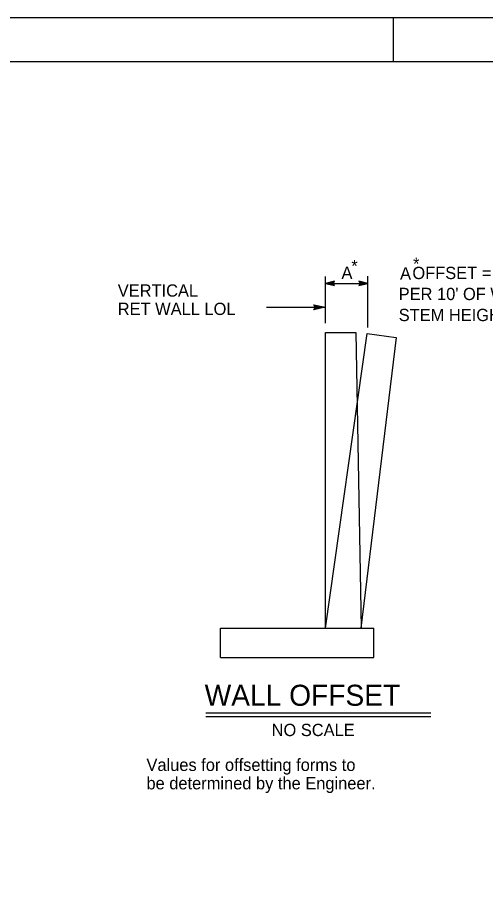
# Model space of a CAD drawing. Extents: x 0 to 2.83, y 0 to 1.83.
# Drawn here: x 0.831 to 1.275, y 0.99 to 1.833 of the extents above; entities that cross this region are included whole.
import ezdxf

# ---------------------------------------------------------------- set-up
doc = ezdxf.new("R2010")
doc.units = 0
for name, color, linetype in [('10 Sheet Format', 7, 'Continuous'), ('210 Border', 7, 'Continuous'), ('212 Leaders and Dim Lines', 7, 'Continuous'), ('214 Text and Titles', 7, 'Continuous'), ('240 Concrete', 7, 'Continuous'), ('257 Ground Line', 7, 'Continuous')]:
    doc.layers.add(name, color=color, linetype=linetype)

msp = doc.modelspace()

# ---------------------------------------------------------------- linework, layer by layer
at = {"layer": '10 Sheet Format'}
msp.add_lwpolyline([(0, 0), (2.83333, 0), (2.83333, 1.83333), (0, 1.83333)], close=True, dxfattribs=at)
at = {"layer": '210 Border'}
for p, q in [((1.1875, 1.83333), (1.1875, 1.79167)), ((0.08333, 1.79167), (2.79167, 1.79167))]:
    msp.add_line(p, q, dxfattribs=at)
at = {"layer": '212 Leaders and Dim Lines'}
for p, q in [((1.12333, 1.54283), (1.12333, 1.58713)), ((1.16337, 1.53885), (1.16337, 1.5875)), ((1.12333, 1.58067), (1.16337, 1.58067)), ((1.06721, 1.55795), (1.12291, 1.55795))]:
    msp.add_line(p, q, dxfattribs=at)
for points in [[(1.12333, 1.58067), (1.13177, 1.57856), (1.13037, 1.58067), (1.13177, 1.58278), (1.12333, 1.58067)], [(1.12483, 1.58067), (1.13094, 1.57914), (1.12993, 1.58067), (1.13094, 1.5822), (1.12483, 1.58067)], [(1.12608, 1.58067), (1.13025, 1.57962), (1.12956, 1.58067), (1.13025, 1.58172), (1.12608, 1.58067)], [(1.12712, 1.58067), (1.12968, 1.58002), (1.12926, 1.58067), (1.12968, 1.58132), (1.12712, 1.58067)], [(1.12719, 1.58093), (1.12908, 1.58046), (1.12893, 1.58067), (1.12908, 1.58088), (1.12719, 1.58041)], [(1.16337, 1.58067), (1.15494, 1.58278), (1.15634, 1.58067), (1.15494, 1.57856), (1.16337, 1.58067)], [(1.16187, 1.58067), (1.15576, 1.5822), (1.15678, 1.58067), (1.15576, 1.57914), (1.16187, 1.58067)], [(1.16062, 1.58067), (1.15645, 1.58172), (1.15715, 1.58067), (1.15645, 1.57962), (1.16062, 1.58067)], [(1.15958, 1.58067), (1.15702, 1.58132), (1.15744, 1.58067), (1.15702, 1.58002), (1.15958, 1.58067)], [(1.15952, 1.58041), (1.15763, 1.58088), (1.15777, 1.58067), (1.15763, 1.58046), (1.15952, 1.58093)]]:
    msp.add_lwpolyline(points, dxfattribs=at)
at = {"layer": '214 Text and Titles'}
for p, q in [((1.00942, 1.17221), (1.22334, 1.17221)), ((1.00942, 1.16897), (1.22334, 1.16897))]:
    msp.add_line(p, q, dxfattribs=at)
at = {"layer": '240 Concrete'}
for p, q in [((1.12333, 1.53413), (1.15188, 1.53413)), ((1.12333, 1.25288), (1.12333, 1.53413)), ((1.12333, 1.25288), (1.1627, 1.53302)), ((1.15188, 1.53413), (1.15709, 1.25288)), ((1.19028, 1.52914), (1.15666, 1.25288)), ((1.1627, 1.53302), (1.19028, 1.52914)), ((1.02332, 1.2251), (1.02332, 1.25288)), ((1.02332, 1.25288), (1.16916, 1.25288)), ((1.16916, 1.2251), (1.16916, 1.25288)), ((1.02332, 1.2251), (1.16916, 1.2251))]:
    msp.add_line(p, q, dxfattribs=at)
at = {"layer": '257 Ground Line'}
for p, q in [((1.11351, 1.55795), (1.11206, 1.56037)), ((1.11206, 1.56037), (1.11206, 1.56037)), ((1.11206, 1.56037), (1.12291, 1.55795)), ((1.11245, 1.55973), (1.12041, 1.55795)), ((1.12291, 1.55795), (1.11206, 1.55554)), ((1.11206, 1.55554), (1.11351, 1.55795)), ((1.11206, 1.55554), (1.11206, 1.55554)), ((1.12039, 1.55794), (1.11248, 1.55619)), ((1.11791, 1.55795), (1.1128, 1.55682)), ((1.11287, 1.55908), (1.11791, 1.55795)), ((1.11319, 1.55845), (1.11542, 1.55796)), ((1.11542, 1.55796), (1.11323, 1.55747)), ((1.12291, 1.55795), (1.12291, 1.55795))]:
    msp.add_line(p, q, dxfattribs=at)

# ---------------------------------------------------------------- texts
at = {"layer": '212 Leaders and Dim Lines'}
for s, p in [('*', (1.1477, 1.59139)), ('*', (1.2064, 1.59352)), ('A', (1.13837, 1.585))]:
    msp.add_text(s, height=0.01167, dxfattribs=at).set_placement(p)
at = {"layer": '214 Text and Titles'}
for s, height, p in [('A', 0.01167, (1.19402, 1.58436)), ('   OFFSET = 1/2"', 0.0116669, (1.19273, 1.58482)), ('VERTICAL', 0.011667, (0.92582, 1.5681)), ("PER 10' OF WALL", 0.0116669, (1.19273, 1.56484)), ('RET WALL LOL', 0.0116669, (0.92582, 1.55065)), ('STEM HEIGHT', 0.0116669, (1.19273, 1.54485)), ('WALL OFFSET', 0.0200026, (1.00838, 1.17905)), ('NO SCALE', 0.011667, (1.072, 1.15024)), ('Values for offsetting forms to', 0.0116667, (0.95308, 1.11708)), ('be determined by the Engineer.', 0.0116667, (0.95308, 1.09958))]:
    msp.add_text(s, height=height, dxfattribs=at).set_placement(p)

doc.saveas('drawing.dxf')
